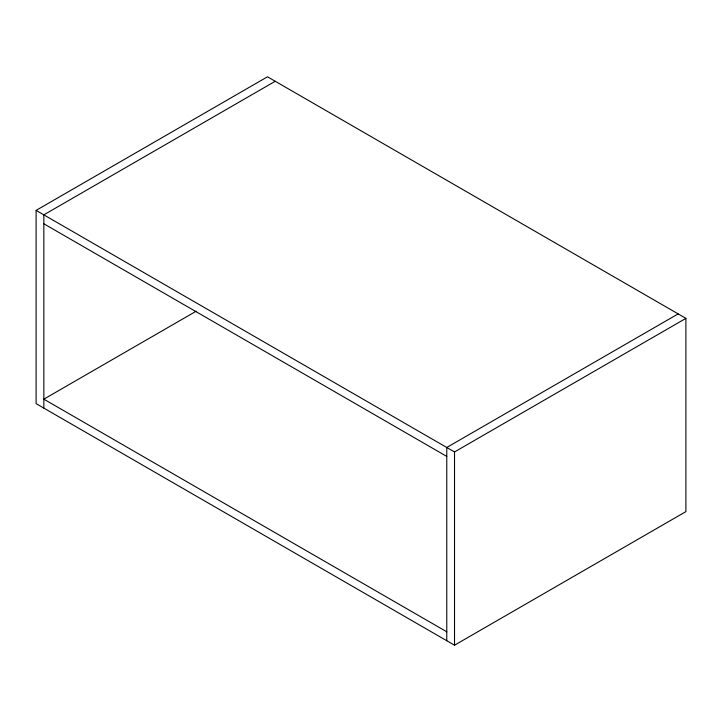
<?xml version="1.0" encoding="UTF-8"?>
<svg xmlns="http://www.w3.org/2000/svg" width="722" height="722" viewBox="0 0 722 722"><rect width="100%" height="100%" fill="white"/><g stroke="black" fill="none" stroke-linecap="round" stroke-linejoin="round"><path stroke-width="1.08" d="M36.1 210.382L267.483 76.794L685.9 318.366L685.9 511.618L454.517 645.206L36.1 403.634L36.1 210.382L454.517 451.954L685.9 318.366M275.226 81.261L43.843 214.849L43.843 408.111M196.14 311.236L43.843 399.167L446.774 631.804M678.157 313.889L446.774 447.478L446.774 640.739M43.843 223.784L446.774 456.421M454.517 451.954L454.517 645.206"/></g></svg>
